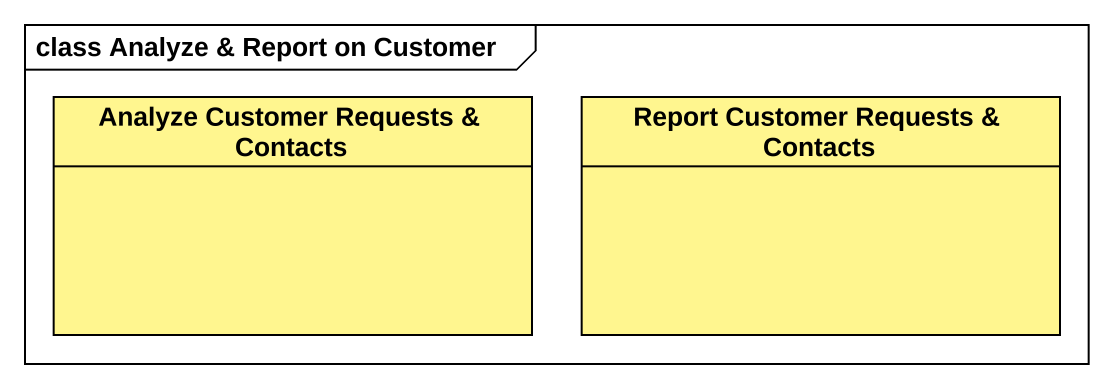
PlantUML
@startuml
mainframe class Analyze & Report on Customer
hide circle
hide empty members
class "Analyze Customer Requests & Contacts" as Analyze_Customer_Requests #FFF68F
class "Report Customer Requests & Contacts" as Report_Customer_Requests #FFF68F
@enduml
